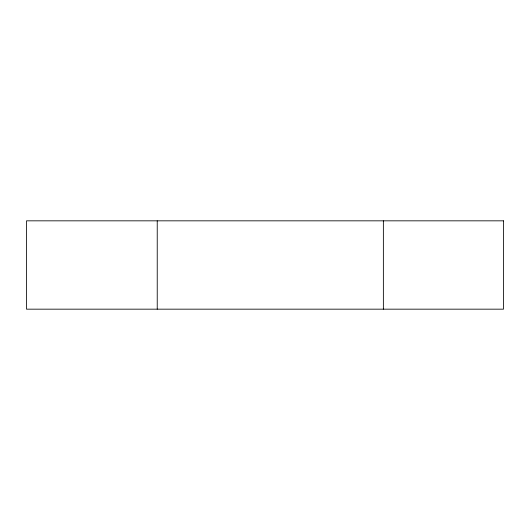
<?xml version="1.0" encoding="UTF-8"?>
<svg xmlns="http://www.w3.org/2000/svg" width="530" height="530" viewBox="0 0 530 530"><rect width="100%" height="100%" fill="white"/><g stroke="black" fill="none" stroke-linecap="round" stroke-linejoin="round"><path stroke-width="0.79" d="M383.369 220.831L383.369 309.169M157.231 220.831L157.231 309.169M503.5 220.831L26.5 220.831L26.5 309.169L503.5 309.169L503.5 220.831"/></g></svg>
